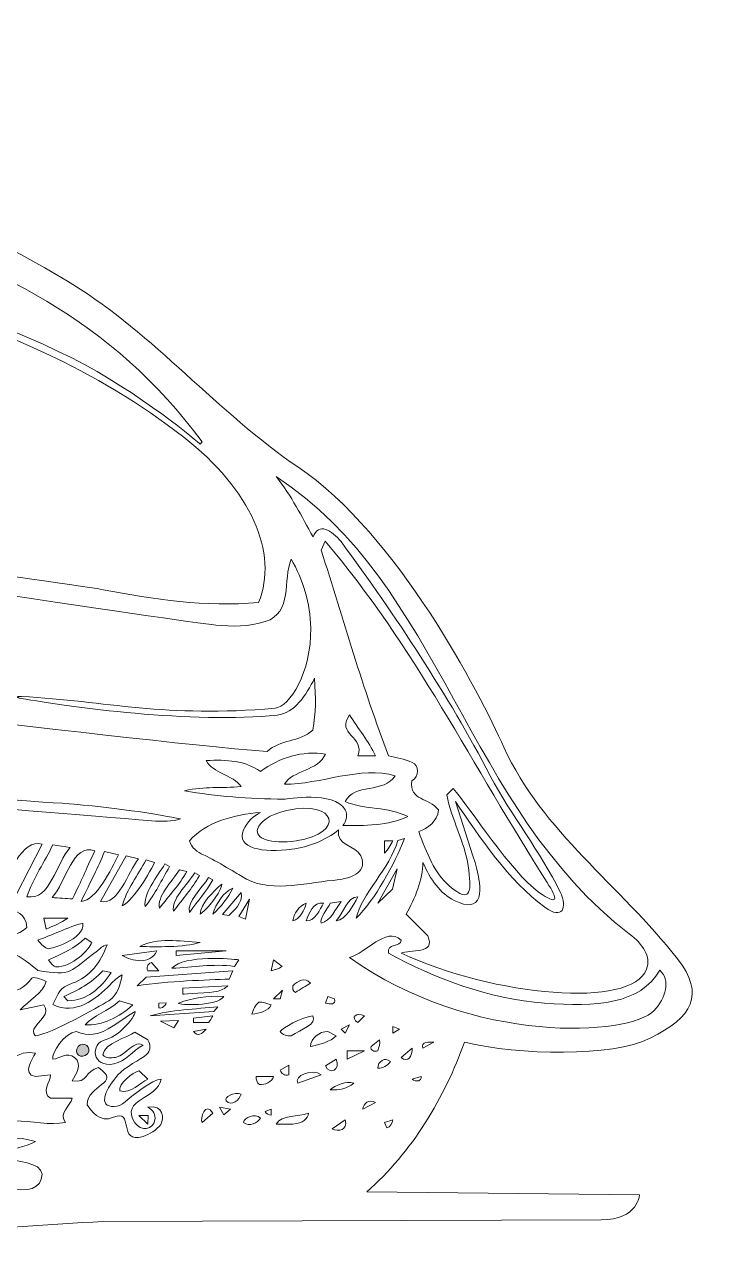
# Model space of a CAD drawing. Header units: inches. Extents: x 25 to 2982, y -1926 to -1076.
# Drawn here: x 2509 to 2982, y -1926 to -1076 of the extents above; entities that cross this region are included whole.
import ezdxf

# ---------------------------------------------------------------- set-up
doc = ezdxf.new("R2010")
doc.units = ezdxf.units.IN
doc.header["$MEASUREMENT"] = 0
doc.layers.add('Layer 1', color=7, linetype='Continuous')

# ---------------------------------------------------------------- blocks, each defined once
blk = doc.blocks.new('block 2')
at = {"layer": 'Layer 1'}
h = blk.add_hatch(color=7, dxfattribs=at)
h.dxf.hatch_style = 2
edge = h.paths.add_edge_path()
edge.add_spline(control_points=[(2546.65, -1786.14), (2542.47, -1791.26), (2549.22, -1795.55), (2552.98, -1791.2), (2556.77, -1786.83), (2550.06, -1781.96), (2546.65, -1786.14)], knot_values=[0, 0, 0, 0, 1, 1, 1, 2, 2, 2, 2], degree=3, periodic=1)
at = {"layer": 'Layer 1', "lineweight": 0}
for points in [[(2768.1, -1662.88), (2765.04, -1676.91), (2754.74, -1686.71), (2768.1, -1662.88)], [(2665.69, -1683.78), (2662.85, -1697.75), (2658.15, -1695.89), (2665.69, -1683.78)], [(2614.7, -1719.7), (2649.38, -1719.7), (2614.7, -1723.06), (2614.7, -1719.7)], [(2688.46, -1746.98), (2687, -1753.15), (2682.4, -1753.15), (2688.46, -1746.98)], [(2613.1, -1773.16), (2603.78, -1768.66), (2616.35, -1768.22), (2613.1, -1773.16)], [(2732.16, -1776.99), (2729.21, -1774.08), (2735.08, -1771.13), (2732.16, -1776.99)], [(2765.19, -1776.99), (2765.19, -1772.4), (2769.78, -1774.08), (2765.19, -1776.99)], [(2745.55, -1789.11), (2733.39, -1794.98), (2733.39, -1789.11), (2745.55, -1789.11)], [(2588.65, -1834.16), (2595.2, -1834.16), (2595.03, -1840.14), (2588.65, -1834.16)], [(2647.86, -1833.67), (2644.79, -1828.42), (2652.32, -1829.65), (2647.86, -1833.67)]]:
    blk.add_lwpolyline(points, dxfattribs=at)
for points, knots in [([(2962.9, -1725.2), (2922.66, -1673.77), (2869.26, -1637.37), (2842.36, -1578.27), (2825.28, -1540.66), (2769.2, -1430.98), (2699.1, -1383.5), (2643.85, -1346.04), (2598.58, -1291.14), (2542.81, -1256.77), (2503.1, -1232.31), (2452.76, -1206.36), (2388.77, -1185.92), (2214.05, -1130.12), (1969.06, -1076.23), (1732.6, -1083.3), (1683.76, -1084.74), (1470.19, -1096.57), (1373.1, -1170.4), (1358.46, -1170.26), (1344.29, -1165.51), (1330.15, -1160.53), (1302.69, -1150.85), (1280.04, -1146.29), (1260.41, -1152.68), (1242.78, -1158.43), (1224.56, -1161.62), (1206.17, -1163.91), (1192.36, -1165.62), (1106.43, -1174.95), (1070.07, -1183.45), (974.21, -1205.8), (884.57, -1307.04), (869.73, -1337.97), (849.05, -1349.59), (614.24, -1443), (609.55, -1444.76), (531.99, -1474.05), (525.95, -1488.91), (528.93, -1560.25), (529.55, -1574.86), (529.81, -1589.07), (519.85, -1600.97), (491.58, -1548.92), (437.05, -1539.05), (389.92, -1593.74), (380.6, -1604.55), (372.33, -1615.71), (361.85, -1617.72), (287.92, -1576.31), (248.13, -1560), (170.53, -1585.77), (84.53, -1614.29), (31.8, -1682.36), (26.69, -1738.16), (24.54, -1761.78), (38.41, -1763.04), (56.13, -1745.77), (66.92, -1735.27), (75.14, -1719.68), (81.92, -1707.35), (83.22, -1704.88), (85.2, -1705.76), (83.77, -1709.2), (75.15, -1736.64), (77.59, -1783.13), (86.33, -1821.35), (97.92, -1871.92), (139.74, -1896.87), (193.36, -1889.86), (193.36, -1889.86), (200.89, -1885.26), (200.89, -1885.26), (183.76, -1882.81), (162.35, -1885.1), (148.98, -1874.24), (155.68, -1870.88), (158.07, -1868.47), (162.1, -1864.17), (204.44, -1882.29), (259.64, -1850.12), (281.7, -1794.23), (282.39, -1792.5), (283.25, -1792.77), (283, -1794.61), (281.63, -1804.83), (279.14, -1815.77), (272.8, -1826.74), (264.85, -1842.23), (245, -1856.33), (241.45, -1866.04), (275.73, -1853.5), (293.7, -1814.2), (302.88, -1781.61), (302.88, -1781.61), (306.24, -1784.53), (306.24, -1784.53), (297.05, -1828), (280.47, -1855.72), (253.84, -1873.74), (232.73, -1887.98), (230.4, -1896.7), (262.34, -1897.42), (262.34, -1897.42), (458, -1892.8), (458, -1892.8), (492.48, -1901.71), (521.96, -1907.98), (555.65, -1909.24), (686.07, -1914.28), (1499.33, -1901.99), (1499.33, -1901.99), (1505.28, -1905.75), (1511.32, -1910.2), (1516.7, -1913.57), (1531.12, -1922.58), (1539.99, -1911.56), (1528.47, -1902.21), (1483.47, -1865.63), (1452.91, -1814.22), (1431.62, -1763.62), (1444.69, -1751.96), (1457.28, -1741.57), (1468.44, -1730.3), (1469.84, -1728.88), (1467.91, -1729.57), (1467.91, -1729.57), (1467.91, -1729.57), (1431.62, -1757.35), (1431.62, -1757.35), (1431.62, -1757.35), (1424.72, -1749.95), (1430.43, -1744.95), (1444.65, -1733.67), (1461.43, -1723.28), (1475.51, -1715.54), (1491.17, -1769.42), (1525.5, -1831.14), (1571.32, -1863.73), (1612.72, -1893.21), (1665.33, -1901.57), (1714.95, -1886.83), (1735.41, -1879.24), (1718.19, -1861.09), (1702.4, -1867.05), (1663.58, -1881.81), (1618, -1868.98), (1586.73, -1846.4), (1507.29, -1785.37), (1481.38, -1688.8), (1484.3, -1595.14), (1484.3, -1595.14), (1496.41, -1588.87), (1496.41, -1588.87), (1493.95, -1622.76), (1503.06, -1717.94), (1525.25, -1738.12), (1503.11, -1670.8), (1497.26, -1592.23), (1506.86, -1522.84), (1506.86, -1522.84), (1496.41, -1540.8), (1496.41, -1540.8), (1494.45, -1540.09), (1492.23, -1539.15), (1490.57, -1537.86), (1497.81, -1493.22), (1517.57, -1448.73), (1549.05, -1414.49), (1577.76, -1383.36), (1641.84, -1347.94), (1697.07, -1349.83), (1698.72, -1348.59), (1700.31, -1346.04), (1701.58, -1344.77), (1697.4, -1341.42), (1688.71, -1337.65), (1689.12, -1330.11), (1694.98, -1322.98), (1705.02, -1320.49), (1713.38, -1324.25), (1711.7, -1325.93), (1709.2, -1327.6), (1710.05, -1330.11), (1718.79, -1331.78), (1733.87, -1326.34), (1741.81, -1334.73), (1741.81, -1334.73), (1737.33, -1340.73), (1728.04, -1342.44), (1720.11, -1343.89), (1711.42, -1343.67), (1708.4, -1350.57), (1810.7, -1357.85), (1829.24, -1419.38), (1847.91, -1480.72), (1868.36, -1547.81), (1861.12, -1625.07), (1841.7, -1693.02), (1827.38, -1743.22), (1791.15, -1829.21), (1731.34, -1846.4), (1729.83, -1844.26), (1728.31, -1841.98), (1726.78, -1838.87), (1761.48, -1819.67), (1803.78, -1772.01), (1811.78, -1741.38), (1814.92, -1729.38), (1810.26, -1728.25), (1804.68, -1734.92), (1769.51, -1776.86), (1723.2, -1798.91), (1693.77, -1804.93), (1693.77, -1804.93), (1698.33, -1811.69), (1698.33, -1811.69), (1682.44, -1816.7), (1660.71, -1817.14), (1643.99, -1814.61), (1640.41, -1814.09), (1637.53, -1813.09), (1634.81, -1812.27), (1623.75, -1808.68), (1620.61, -1821.18), (1630.98, -1826.96), (1640.5, -1832.24), (1655.76, -1831.88), (1660.71, -1837.19), (1651.94, -1846.4), (1640.79, -1843.76), (1631.78, -1841.23), (1623.86, -1838.98), (1621.03, -1846.85), (1630.19, -1850.43), (1652.68, -1859.25), (1678.89, -1858.5), (1702.51, -1852.27), (1707.52, -1850.18), (1715.88, -1845.96), (1714.64, -1838.87), (1711.7, -1837.41), (1707.96, -1838.76), (1704.16, -1839.58), (1693.66, -1841.92), (1691.97, -1833.87), (1703.61, -1829.38), (1709.61, -1827.07), (1733.34, -1816.54), (1748.46, -1807.43), (1744.7, -1823.33), (1725.78, -1829.65), (1722.16, -1835.96), (1719.23, -1841.78), (1720.91, -1849.74), (1726.78, -1853.92), (1735.73, -1851), (1738.57, -1856.14), (1741.52, -1861.09), (1747.29, -1870.88), (1760.76, -1865.33), (1767.97, -1860.15), (1789.75, -1844.45), (1809.88, -1820.55), (1822.03, -1803.18), (1822.03, -1803.18), (1847.14, -1831.34), (1847.14, -1831.34), (1849.02, -1826.88), (1834.91, -1810.73), (1824.31, -1799.9), (1824.31, -1799.9), (1830.45, -1792.04), (1830.45, -1792.04), (1839.2, -1802.51), (1850.09, -1815.05), (1860.54, -1822.14), (1850.09, -1810.02), (1842.56, -1801.24), (1832.11, -1789.11), (1833.92, -1786.29), (1836.89, -1782.05), (1837.94, -1779.22), (1849.23, -1790.88), (1860.1, -1804.66), (1869.72, -1808.78), (1869.72, -1808.78), (1840.95, -1774.18), (1840.95, -1774.18), (1840.95, -1774.18), (1845.25, -1766.62), (1845.25, -1766.62), (1856.09, -1778.74), (1867.23, -1792.89), (1881.85, -1799.57), (1877.26, -1794.57), (1852.95, -1768.41), (1847.5, -1761.83), (1848.52, -1759.59), (1850.28, -1757.08), (1851.03, -1754.8), (1866.48, -1768.16), (1880.01, -1781.52), (1896.9, -1793.73), (1877.75, -1832.74), (1849.32, -1869.98), (1812.83, -1896.55), (1795.42, -1909.24), (1794.75, -1913.63), (1819.02, -1911.17), (1835.89, -1909.49), (1852.95, -1907.9), (1862.19, -1907.84), (2035.28, -1902.42), (2168.23, -1925.84), (2339.18, -1911.17), (2414.87, -1921.21), (2489.68, -1911.17), (2563.69, -1907.84), (2563.69, -1907.84), (2909.82, -1906.61), (2909.82, -1906.61), (2935.91, -1906.58), (2936.58, -1889.11), (2936.58, -1889.11), (2936.58, -1889.11), (2747.09, -1887.08), (2747.09, -1887.08), (2778.44, -1859.9), (2801.48, -1821.24), (2814.91, -1783.28), (2853.2, -1792.2), (2917.39, -1793.63), (2944.06, -1780.43), (2973.21, -1765.93), (2982.45, -1750.23), (2962.9, -1725.2)], [0, 0, 0, 0, 1, 1, 1, 2, 2, 2, 3, 3, 3, 4, 4, 4, 5, 5, 5, 6, 6, 6, 7, 7, 7, 8, 8, 8, 9, 9, 9, 10, 10, 10, 11, 11, 11, 12, 12, 12, 13, 13, 13, 14, 14, 14, 15, 15, 15, 16, 16, 16, 17, 17, 17, 18, 18, 18, 19, 19, 19, 20, 20, 20, 21, 21, 21, 22, 22, 22, 23, 23, 23, 24, 24, 24, 25, 25, 25, 26, 26, 26, 27, 27, 27, 28, 28, 28, 29, 29, 29, 30, 30, 30, 31, 31, 31, 32, 32, 32, 33, 33, 33, 34, 34, 34, 35, 35, 35, 36, 36, 36, 37, 37, 37, 38, 38, 38, 39, 39, 39, 40, 40, 40, 41, 41, 41, 42, 42, 42, 43, 43, 43, 44, 44, 44, 45, 45, 45, 46, 46, 46, 47, 47, 47, 48, 48, 48, 49, 49, 49, 50, 50, 50, 51, 51, 51, 52, 52, 52, 53, 53, 53, 54, 54, 54, 55, 55, 55, 56, 56, 56, 57, 57, 57, 58, 58, 58, 59, 59, 59, 60, 60, 60, 61, 61, 61, 62, 62, 62, 63, 63, 63, 64, 64, 64, 65, 65, 65, 66, 66, 66, 67, 67, 67, 68, 68, 68, 69, 69, 69, 70, 70, 70, 71, 71, 71, 72, 72, 72, 73, 73, 73, 74, 74, 74, 75, 75, 75, 76, 76, 76, 77, 77, 77, 78, 78, 78, 79, 79, 79, 80, 80, 80, 81, 81, 81, 82, 82, 82, 83, 83, 83, 84, 84, 84, 85, 85, 85, 86, 86, 86, 87, 87, 87, 88, 88, 88, 89, 89, 89, 90, 90, 90, 91, 91, 91, 92, 92, 92, 93, 93, 93, 94, 94, 94, 95, 95, 95, 96, 96, 96, 97, 97, 97, 98, 98, 98, 99, 99, 99, 100, 100, 100, 101, 101, 101, 102, 102, 102, 103, 103, 103, 104, 104, 104, 105, 105, 105, 106, 106, 106, 107, 107, 107, 108, 108, 108, 109, 109, 109, 110, 110, 110, 111, 111, 111, 112, 112, 112, 112]), ([(2366.9, -1194.48), (2369.28, -1195.5), (2369.16, -1196.37), (2366.66, -1195.77), (2287.2, -1176.34), (2127.31, -1151.53), (2124.23, -1151.4), (2117.25, -1151.13), (2109.68, -1152.08), (2104.81, -1155.53), (2104.81, -1155.53), (2114.39, -1157.54), (2114.39, -1157.54), (2297.49, -1201.82), (2508.48, -1197.58), (2632.66, -1366.06), (2632.66, -1366.06), (2631.42, -1367.74), (2631.42, -1367.74), (2631.42, -1367.74), (2589.95, -1331.9), (2542.09, -1307.89), (2437.25, -1255.39), (2308.71, -1234.04), (2181.16, -1220.16), (2192.16, -1230.14), (2209.24, -1234.82), (2219.77, -1246.25), (2230.82, -1258.25), (2212.4, -1258.52), (2197.05, -1254.24), (2119.03, -1232.59), (2030.97, -1188.32), (1957.1, -1140.31), (2003.94, -1140.31), (2051.62, -1148.22), (2098.37, -1154.11), (2098.37, -1154.11), (2098.37, -1151.19), (2098.37, -1151.19), (2044.89, -1131.13), (1980.94, -1127.35), (1924.07, -1125.26), (1924.07, -1125.26), (1924.07, -1129.87), (1924.07, -1129.87), (1952.23, -1140.49), (1995.77, -1168.37), (2009.57, -1181.7), (2054.59, -1225.24), (2087.19, -1276.73), (2118.4, -1328.13), (2143.09, -1365.34), (2168.81, -1417.1), (2218.78, -1426.28), (2338.8, -1450.07), (2621.16, -1491.25), (2642.15, -1493.45), (2653.63, -1494.68), (2665.13, -1494.49), (2676.58, -1491.05), (2695.78, -1484.78), (2688.67, -1462.2), (2694.5, -1447.6), (2702.84, -1461.65), (2707.88, -1478.54), (2708.15, -1495.48), (2708.7, -1526.53), (2693.46, -1550.23), (2683.4, -1551.17), (2607.16, -1557.97), (2566.41, -1546.33), (2507.28, -1542.98), (2503.94, -1542.75), (2502.71, -1543.61), (2507.05, -1544.4), (2539.4, -1550.19), (2626.64, -1562.23), (2684.91, -1555.96), (2696.71, -1554.44), (2705.06, -1542.35), (2710.85, -1530.35), (2711.61, -1544.6), (2711.89, -1553.7), (2709.58, -1566.33), (2700.4, -1575.07), (2687, -1572.56), (2677.82, -1581.36), (2569.98, -1572.56), (2250.57, -1531.59), (2250.57, -1531.59), (2250.57, -1531.59), (2230.94, -1536.21), (2230.94, -1536.21), (2215.03, -1527.03), (2199.04, -1514.9), (2187.43, -1498.59), (2187.43, -1498.59), (2184.09, -1506.1), (2184.09, -1506.1), (2184.09, -1506.1), (2175.33, -1497.32), (2175.33, -1497.32), (2175.33, -1497.32), (2181.16, -1491.05), (2181.16, -1491.05), (2181.16, -1491.05), (2163.2, -1467.23), (2163.2, -1467.23), (2168.07, -1464.98), (2175.1, -1472.79), (2179.92, -1470.16), (2070.38, -1349.34), (2025.22, -1171.68), (1862.19, -1107.29), (1862.19, -1107.29), (1862.13, -1103.36), (1862.13, -1103.36), (2002.81, -1109.13), (2301.86, -1166.81), (2366.9, -1194.48)], [0, 0, 0, 0, 1, 1, 1, 2, 2, 2, 3, 3, 3, 4, 4, 4, 5, 5, 5, 6, 6, 6, 7, 7, 7, 8, 8, 8, 9, 9, 9, 10, 10, 10, 11, 11, 11, 12, 12, 12, 13, 13, 13, 14, 14, 14, 15, 15, 15, 16, 16, 16, 17, 17, 17, 18, 18, 18, 19, 19, 19, 20, 20, 20, 21, 21, 21, 22, 22, 22, 23, 23, 23, 24, 24, 24, 25, 25, 25, 26, 26, 26, 27, 27, 27, 28, 28, 28, 29, 29, 29, 30, 30, 30, 31, 31, 31, 32, 32, 32, 33, 33, 33, 34, 34, 34, 35, 35, 35, 36, 36, 36, 37, 37, 37, 38, 38, 38, 39, 39, 39, 40, 40, 40, 40]), ([(2671.96, -1477.69), (2634.56, -1481.12), (2599.24, -1475.66), (2563.98, -1468.89), (2526.36, -1461.68), (2276.37, -1432.69), (2194, -1402.57), (2140.56, -1357.56), (2111.5, -1296.89), (2069.69, -1242.95), (2055.06, -1222.88), (2036.11, -1200.93), (2017.3, -1185.47), (2069.42, -1209.02), (2144.97, -1249.14), (2191.36, -1260.32), (2221.8, -1267.6), (2241.08, -1261.74), (2223.56, -1243.68), (2216.25, -1236.17), (2205.19, -1232.04), (2196.23, -1226.43), (2344.36, -1243.76), (2498.42, -1268.54), (2619.93, -1362.97), (2666.53, -1399.2), (2685.98, -1443.48), (2671.96, -1477.69)], [0, 0, 0, 0, 1, 1, 1, 2, 2, 2, 3, 3, 3, 4, 4, 4, 5, 5, 5, 6, 6, 6, 7, 7, 7, 8, 8, 8, 9, 9, 9, 9]), ([(2929.43, -1707.82), (2939, -1715.14), (2944.72, -1723.78), (2941.43, -1732.52), (2931.02, -1760.26), (2835.6, -1751.25), (2771.02, -1721.41), (2776.46, -1718.47), (2795.69, -1722.65), (2789.42, -1709.29), (2789.42, -1709.29), (2774.37, -1694.24), (2774.37, -1694.24), (2780.64, -1683.34), (2786.09, -1670.39), (2786.09, -1658.26), (2791.26, -1670.36), (2798.14, -1679.83), (2807.87, -1684.75), (2826.9, -1694.32), (2829.81, -1680.13), (2820.8, -1653.67), (2820.8, -1653.67), (2808.63, -1616.05), (2808.63, -1616.05), (2825.63, -1640.69), (2845.32, -1670.97), (2870.74, -1689.39), (2883.5, -1698.63), (2886.5, -1689.62), (2881.44, -1678.95), (2867.99, -1650.75), (2847.22, -1625.95), (2832.9, -1598.09), (2803.22, -1541.62), (2767.69, -1487.72), (2729.21, -1435.47), (2722.73, -1427.68), (2713.63, -1421.74), (2709.85, -1432.23), (2701.49, -1417.56), (2695.25, -1404.26), (2684.09, -1390.32), (2799.56, -1465.48), (2815.65, -1620.92), (2929.43, -1707.82)], [0, 0, 0, 0, 1, 1, 1, 2, 2, 2, 3, 3, 3, 4, 4, 4, 5, 5, 5, 6, 6, 6, 7, 7, 7, 8, 8, 8, 9, 9, 9, 10, 10, 10, 11, 11, 11, 12, 12, 12, 13, 13, 13, 14, 14, 14, 15, 15, 15, 15]), ([(2817.5, -1660.74), (2819.75, -1677.35), (2820.47, -1688.4), (2804.3, -1674.48), (2793.95, -1665.58), (2788.9, -1652.02), (2783.15, -1636.95), (2789.83, -1634.45), (2796.1, -1629.85), (2796.95, -1621.9), (2790.27, -1612.72), (2776.74, -1616.19), (2778.38, -1601.58), (2783.83, -1598.63), (2783.69, -1590.72), (2778.55, -1588.87), (2773.11, -1586.42), (2767.57, -1585.44), (2762.28, -1584.29), (2744.28, -1537.86), (2730.92, -1489.4), (2715.41, -1441.33), (2715.41, -1441.33), (2718.16, -1435.25), (2718.16, -1435.25), (2779.55, -1506.92), (2821.21, -1592.29), (2872.33, -1672.18), (2880.01, -1684.14), (2880.42, -1688.82), (2866.4, -1678.89), (2848.02, -1665.85), (2818.65, -1620.25), (2807.15, -1606.87), (2807.15, -1606.87), (2802.82, -1611.45), (2802.82, -1611.45), (2805.78, -1628.34), (2815.19, -1644.18), (2817.5, -1660.74)], [0, 0, 0, 0, 1, 1, 1, 2, 2, 2, 3, 3, 3, 4, 4, 4, 5, 5, 5, 6, 6, 6, 7, 7, 7, 8, 8, 8, 9, 9, 9, 10, 10, 10, 11, 11, 11, 12, 12, 12, 13, 13, 13, 13]), ([(2234.85, -1568.8), (2206.57, -1552.76), (2181.77, -1525.35), (2163.23, -1500.68), (2155.45, -1490.4), (2156.89, -1489.98), (2165.04, -1499.74), (2244.28, -1605.74), (2513.43, -1615.08), (2543.74, -1617.89), (2578.45, -1621.08), (2603.31, -1625.04), (2617.61, -1628.15), (2612.13, -1629.99), (2605.02, -1629.99), (2597.51, -1629.36), (2505.9, -1621.77), (2306.9, -1609.53), (2234.85, -1568.8)], [0, 0, 0, 0, 1, 1, 1, 2, 2, 2, 3, 3, 3, 4, 4, 4, 5, 5, 5, 6, 6, 6, 6]), ([(2735.08, -1555.85), (2740.93, -1565.03), (2748.46, -1574.25), (2753.06, -1584.29), (2753.06, -1584.29), (2740.93, -1584.29), (2740.93, -1584.29), (2745.93, -1570.89), (2725.47, -1569.24), (2735.08, -1555.85)], [0, 0, 0, 0, 1, 1, 1, 2, 2, 2, 3, 3, 3, 3]), ([(2635.6, -1587.61), (2649.79, -1586.78), (2662.77, -1587.61), (2673.22, -1595.14), (2686.18, -1585.55), (2702.87, -1580.52), (2718.38, -1583.02), (2713.76, -1594.74), (2695.36, -1594.3), (2689.94, -1603.92), (2714.59, -1604.34), (2743.02, -1590.96), (2766.84, -1598.09), (2759.33, -1610.63), (2738.01, -1603.06), (2732.16, -1616.05), (2745.55, -1621.9), (2761.84, -1619.41), (2775.64, -1626.5), (2762.28, -1632.77), (2745.11, -1632.77), (2730.48, -1632.77), (2733.07, -1629.55), (2733.81, -1625.01), (2732.16, -1621.9), (2724.21, -1608.1), (2691.29, -1614.4), (2689.72, -1614.4), (2664.69, -1614.04), (2642.59, -1612.41), (2620.53, -1608.54), (2634.75, -1605.19), (2645.6, -1607.11), (2659.86, -1605.6), (2653.97, -1597.23), (2639.75, -1596.41), (2635.6, -1587.61)], [0, 0, 0, 0, 1, 1, 1, 2, 2, 2, 3, 3, 3, 4, 4, 4, 5, 5, 5, 6, 6, 6, 7, 7, 7, 8, 8, 8, 9, 9, 9, 10, 10, 10, 11, 11, 11, 12, 12, 12, 12]), ([(2698.03, -1643.27), (2680.29, -1646), (2668.99, -1641.57), (2671.3, -1634.84), (2672.7, -1630.79), (2679.11, -1624.87), (2691.64, -1622.15), (2725.94, -1614.59), (2732.68, -1637.94), (2698.03, -1643.27)], [0, 0, 0, 0, 1, 1, 1, 2, 2, 2, 3, 3, 3, 3]), ([(2660.07, -1667.94), (2656.72, -1665.83), (2639.23, -1655.43), (2633.73, -1653.03), (2629.3, -1651.17), (2625.53, -1648.41), (2623.88, -1643.22), (2636.01, -1629.85), (2654.82, -1625.26), (2673.22, -1623.59), (2668.79, -1626.04), (2664, -1629.85), (2661.51, -1635.72), (2655.84, -1648.89), (2675.42, -1651.61), (2694.94, -1649.19), (2707.07, -1647.65), (2717.94, -1643.12), (2727.56, -1635.72), (2725.75, -1646.9), (2739.47, -1646.3), (2742.92, -1653.72), (2747.54, -1663.76), (2739.09, -1669.42), (2723.69, -1670.8), (2702.49, -1672.73), (2678.7, -1680), (2660.07, -1667.94)], [0, 0, 0, 0, 1, 1, 1, 2, 2, 2, 3, 3, 3, 4, 4, 4, 5, 5, 5, 6, 6, 6, 7, 7, 7, 8, 8, 8, 9, 9, 9, 9]), ([(2521.63, -1645.67), (2521.63, -1645.67), (2503.48, -1680.84), (2503.48, -1680.84), (2499.46, -1680.46), (2494.16, -1679.16), (2489.68, -1679.16), (2498.94, -1667.62), (2507.28, -1641.38), (2521.63, -1645.67)], [0, 0, 0, 0, 1, 1, 1, 2, 2, 2, 3, 3, 3, 3]), ([(2528.97, -1646.13), (2528.97, -1646.13), (2541.11, -1647.84), (2541.11, -1647.84), (2531.09, -1659.11), (2527.16, -1685), (2511.01, -1682.11), (2515.31, -1669.35), (2523.55, -1657.42), (2528.97, -1646.13)], [0, 0, 0, 0, 1, 1, 1, 2, 2, 2, 3, 3, 3, 3]), ([(2528.42, -1682.72), (2538.46, -1671.85), (2542.53, -1644.65), (2558.15, -1650.21), (2551.36, -1664.8), (2549.54, -1669.71), (2542.53, -1683.72), (2538.35, -1683.29), (2533.15, -1683.07), (2528.42, -1682.72)], [0, 0, 0, 0, 1, 1, 1, 2, 2, 2, 3, 3, 3, 3]), ([(2739.66, -1697.15), (2743.46, -1680.43), (2763.16, -1662.39), (2768.6, -1643.16), (2768.6, -1643.16), (2773.38, -1641.63), (2773.38, -1641.63), (2765.85, -1660.47), (2753.06, -1683.78), (2739.66, -1697.15)], [0, 0, 0, 0, 1, 1, 1, 2, 2, 2, 3, 3, 3, 3]), ([(2765.19, -1643.22), (2763.79, -1645.92), (2761.78, -1649.71), (2759.33, -1651.99), (2759.33, -1651.99), (2759.33, -1643.22), (2759.33, -1643.22), (2759.33, -1643.22), (2765.19, -1643.22), (2765.19, -1643.22)], [0, 0, 0, 0, 1, 1, 1, 2, 2, 2, 3, 3, 3, 3]), ([(2548.64, -1685.44), (2555.62, -1670.89), (2560.19, -1662.27), (2564.95, -1650.75), (2564.95, -1650.75), (2574.54, -1652.99), (2574.54, -1652.99), (2569.98, -1662.8), (2558.92, -1685), (2548.64, -1685.44)], [0, 0, 0, 0, 1, 1, 1, 2, 2, 2, 3, 3, 3, 3]), ([(2579.99, -1653.67), (2579.99, -1653.67), (2588.4, -1655.77), (2588.4, -1655.77), (2581.09, -1665.33), (2574.54, -1688.27), (2562, -1685.44), (2562, -1685.44), (2579.99, -1653.67), (2579.99, -1653.67)], [0, 0, 0, 0, 1, 1, 1, 2, 2, 2, 3, 3, 3, 3]), ([(2593.8, -1656.61), (2593.8, -1656.61), (2599.63, -1658.26), (2599.63, -1658.26), (2594.62, -1669.15), (2583.09, -1686.48), (2577.07, -1688.38), (2580.4, -1677.1), (2587.94, -1667.06), (2593.8, -1656.61)], [0, 0, 0, 0, 1, 1, 1, 2, 2, 2, 3, 3, 3, 3]), ([(2606.86, -1659.36), (2606.86, -1659.36), (2610.08, -1661.21), (2610.08, -1661.21), (2604.54, -1670.89), (2600.09, -1679.83), (2593.19, -1689.03), (2591.35, -1680.73), (2601.33, -1668.11), (2606.86, -1659.36)], [0, 0, 0, 0, 1, 1, 1, 2, 2, 2, 3, 3, 3, 3]), ([(2622.18, -1664.57), (2616.62, -1674.27), (2609.97, -1680.98), (2603.06, -1690.2), (2601.22, -1681.88), (2611.37, -1672.12), (2616.9, -1663.38), (2616.9, -1663.38), (2622.18, -1664.57), (2622.18, -1664.57)], [0, 0, 0, 0, 1, 1, 1, 2, 2, 2, 3, 3, 3, 3]), ([(2612.82, -1692.29), (2611.02, -1684.01), (2622.06, -1674.33), (2627.56, -1665.58), (2627.56, -1665.58), (2630.82, -1667.39), (2630.82, -1667.39), (2625.28, -1677.1), (2619.76, -1683.05), (2612.82, -1692.29)], [0, 0, 0, 0, 1, 1, 1, 2, 2, 2, 3, 3, 3, 3]), ([(2623.88, -1693), (2622.21, -1685.44), (2632.24, -1676.66), (2637.24, -1668.71), (2637.24, -1668.71), (2640.17, -1670.39), (2640.17, -1670.39), (2635.15, -1679.16), (2630.15, -1684.58), (2623.88, -1693)], [0, 0, 0, 0, 1, 1, 1, 2, 2, 2, 3, 3, 3, 3]), ([(2631.42, -1694.24), (2631.42, -1687.15), (2640.6, -1678.34), (2646.44, -1673.31), (2646.88, -1676.14), (2638.51, -1689.2), (2631.42, -1694.24)], [0, 0, 0, 0, 1, 1, 1, 2, 2, 2, 2]), ([(2640.17, -1694.24), (2642.26, -1687.15), (2647.7, -1678.75), (2653.97, -1676.25), (2650.64, -1682.93), (2645.6, -1689.62), (2640.17, -1694.24)], [0, 0, 0, 0, 1, 1, 1, 2, 2, 2, 2]), ([(2651.16, -1695.09), (2651.16, -1695.09), (2646.88, -1694.57), (2646.88, -1694.57), (2646.88, -1694.57), (2659.86, -1679.16), (2659.86, -1679.16), (2661.07, -1686.71), (2654.49, -1692.15), (2651.16, -1695.09)], [0, 0, 0, 0, 1, 1, 1, 2, 2, 2, 3, 3, 3, 3]), ([(2725.88, -1698.83), (2731.3, -1693.38), (2732.99, -1682.53), (2740.93, -1682.11), (2737.57, -1688.38), (2732.99, -1697.98), (2725.88, -1698.83)], [0, 0, 0, 0, 1, 1, 1, 2, 2, 2, 2]), ([(2522.73, -1757.35), (2522.73, -1757.35), (2506.39, -1760.7), (2506.39, -1760.7), (2512.28, -1754), (2521.88, -1749.43), (2524.38, -1741.05), (2520.62, -1739.17), (2515.25, -1737.55), (2514.43, -1738.73), (2504.52, -1752.59), (2490.37, -1747.97), (2474.65, -1748.58), (2474.74, -1735.63), (2480.54, -1716.73), (2470.03, -1712.22), (2477.03, -1704.14), (2479.23, -1700.09), (2474.65, -1693), (2485.08, -1693.3), (2509.33, -1684.2), (2511.01, -1703.42), (2505.57, -1709.69), (2493.86, -1708.01), (2492.61, -1718.47), (2503.48, -1719.7), (2518.61, -1733.37), (2518.61, -1733.37), (2542.7, -1737.49), (2540.3, -1734.31), (2559.91, -1719.76), (2562.17, -1718.11), (2563.38, -1716.07), (2566.62, -1715.54), (2562.44, -1727.27), (2554.91, -1738.12), (2542.37, -1742.28), (2533.21, -1745.44), (2533.07, -1749.02), (2528.94, -1757.08), (2544.92, -1764.67), (2558.86, -1753.34), (2568.79, -1743.24), (2571.36, -1740.63), (2573.97, -1738.21), (2577.07, -1736.45), (2576.22, -1743.14), (2573.77, -1750.5), (2567.87, -1754.44), (2559.91, -1759), (2528.15, -1777.4), (2516.84, -1778.7), (2516.84, -1778.7), (2514.67, -1776), (2515.71, -1774.1), (2518.88, -1768.41), (2527.73, -1763), (2522.73, -1757.35)], [0, 0, 0, 0, 1, 1, 1, 2, 2, 2, 3, 3, 3, 4, 4, 4, 5, 5, 5, 6, 6, 6, 7, 7, 7, 8, 8, 8, 9, 9, 9, 10, 10, 10, 11, 11, 11, 12, 12, 12, 13, 13, 13, 14, 14, 14, 15, 15, 15, 16, 16, 16, 17, 17, 17, 18, 18, 18, 19, 19, 19, 19]), ([(2695.78, -1698.83), (2696.22, -1693.8), (2699.96, -1688.8), (2704.98, -1686.71), (2704.08, -1691.02), (2700.4, -1697.98), (2695.78, -1698.83)], [0, 0, 0, 0, 1, 1, 1, 2, 2, 2, 2]), ([(2717.12, -1686.71), (2714.64, -1690.77), (2710.85, -1699.65), (2704.98, -1698.83), (2707.07, -1694.24), (2709.58, -1685.44), (2717.12, -1686.71)], [0, 0, 0, 0, 1, 1, 1, 2, 2, 2, 2]), ([(2715.41, -1700.48), (2714.17, -1697.15), (2720.03, -1690.11), (2721.7, -1686.73), (2721.7, -1686.73), (2729.21, -1685.44), (2729.21, -1685.44), (2725.47, -1690.52), (2722.23, -1698.86), (2715.41, -1700.48)], [0, 0, 0, 0, 1, 1, 1, 2, 2, 2, 3, 3, 3, 3]), ([(2539.46, -1697.15), (2534.42, -1700.09), (2529.94, -1702.37), (2524.38, -1704.66), (2524.38, -1704.66), (2522.73, -1697.15), (2522.73, -1697.15), (2522.73, -1697.15), (2539.46, -1697.15), (2539.46, -1697.15)], [0, 0, 0, 0, 1, 1, 1, 2, 2, 2, 3, 3, 3, 3]), ([(2549.87, -1700.48), (2551.14, -1712.22), (2527.19, -1718.36), (2526.14, -1718.24), (2523.11, -1717.92), (2521.35, -1715.5), (2518.55, -1712.22), (2526.64, -1709.69), (2540.77, -1702.62), (2549.87, -1700.48)], [0, 0, 0, 0, 1, 1, 1, 2, 2, 2, 3, 3, 3, 3]), ([(2946.65, -1761.26), (2930.01, -1778.95), (2820.8, -1785.54), (2735.08, -1724.32), (2746.37, -1721.41), (2760.51, -1702.62), (2771.02, -1712.22), (2770.63, -1717.64), (2760.57, -1713.85), (2762.28, -1721.41), (2793.68, -1738.68), (2832.13, -1753.34), (2870.66, -1756.08), (2905.95, -1758.62), (2937.29, -1756.97), (2950.61, -1733.23), (2958.42, -1740), (2954.64, -1752.79), (2946.65, -1761.26)], [0, 0, 0, 0, 1, 1, 1, 2, 2, 2, 3, 3, 3, 4, 4, 4, 5, 5, 5, 6, 6, 6, 6]), ([(2551.55, -1710.96), (2551.55, -1710.96), (2556.14, -1713.85), (2556.14, -1713.85), (2554.36, -1718.74), (2542.59, -1731.03), (2530.93, -1730.95), (2529.8, -1730.95), (2527.16, -1728.06), (2526.06, -1726), (2535.99, -1721.5), (2544.02, -1718.05), (2551.55, -1710.96)], [0, 0, 0, 0, 1, 1, 1, 2, 2, 2, 3, 3, 3, 4, 4, 4, 4]), ([(2631.42, -1713.85), (2619.89, -1717.48), (2600.23, -1716.98), (2589.4, -1716.73), (2601.99, -1710.19), (2616.35, -1713.05), (2631.42, -1713.85)], [0, 0, 0, 0, 1, 1, 1, 2, 2, 2, 2]), ([(2577.07, -1723.06), (2577.07, -1723.06), (2601.3, -1719.7), (2601.3, -1719.7), (2596.27, -1730.18), (2584.12, -1726.58), (2577.07, -1723.06)], [0, 0, 0, 0, 1, 1, 1, 2, 2, 2, 2]), ([(2611.75, -1731.83), (2620.53, -1722.26), (2653.92, -1725.31), (2658.15, -1726), (2658.15, -1726), (2655.24, -1730.59), (2655.24, -1730.59), (2639.75, -1728.5), (2626.68, -1731.09), (2611.75, -1731.83)], [0, 0, 0, 0, 1, 1, 1, 2, 2, 2, 3, 3, 3, 3]), ([(2602.54, -1733.54), (2602.54, -1733.54), (2595.03, -1733.54), (2595.03, -1733.54), (2593.69, -1731.58), (2594.54, -1729.09), (2597.48, -1727.81), (2597.48, -1727.81), (2602.54, -1733.54), (2602.54, -1733.54)], [0, 0, 0, 0, 1, 1, 1, 2, 2, 2, 3, 3, 3, 3]), ([(2688.23, -1730.59), (2686.18, -1732.27), (2683.15, -1732.85), (2680.76, -1733.54), (2680.76, -1733.54), (2682.4, -1726), (2682.4, -1726), (2682.4, -1726), (2688.23, -1730.59), (2688.23, -1730.59)], [0, 0, 0, 0, 1, 1, 1, 2, 2, 2, 3, 3, 3, 3]), ([(2569.54, -1734.77), (2562.44, -1745.64), (2552.38, -1754.44), (2539.46, -1754.44), (2539.46, -1754.44), (2536.51, -1751.5), (2536.51, -1751.5), (2546.05, -1747.23), (2555.73, -1742.28), (2563.69, -1733.54), (2563.69, -1733.54), (2569.54, -1734.77), (2569.54, -1734.77)], [0, 0, 0, 0, 1, 1, 1, 2, 2, 2, 3, 3, 3, 4, 4, 4, 4]), ([(2587.52, -1743.96), (2587.52, -1743.96), (2593.8, -1738.12), (2593.8, -1738.12), (2593.8, -1738.12), (2653.97, -1733.54), (2653.97, -1733.54), (2653.97, -1733.54), (2651.39, -1739.42), (2651.39, -1739.42), (2636.04, -1739.94), (2609.31, -1740.69), (2587.52, -1743.96)], [0, 0, 0, 0, 1, 1, 1, 2, 2, 2, 3, 3, 3, 4, 4, 4, 4]), ([(2695.78, -1743.96), (2699.12, -1740.63), (2704.14, -1737.68), (2707.9, -1742.28), (2705.35, -1743.96), (2700.78, -1746.49), (2697.47, -1748.58), (2695.36, -1747.73), (2695.78, -1745.64), (2695.78, -1743.96)], [0, 0, 0, 0, 1, 1, 1, 2, 2, 2, 3, 3, 3, 3]), ([(2642.75, -1747.97), (2639.56, -1748.78), (2619.26, -1749.82), (2619.26, -1749.82), (2619.26, -1749.82), (2619.26, -1745.64), (2619.26, -1745.64), (2619.26, -1745.64), (2650.64, -1743.96), (2650.64, -1743.96), (2648.74, -1745.86), (2645.94, -1747.21), (2642.75, -1747.97)], [0, 0, 0, 0, 1, 1, 1, 2, 2, 2, 3, 3, 3, 4, 4, 4, 4]), ([(2575.37, -1754.44), (2575.37, -1754.44), (2584.58, -1757.35), (2584.58, -1757.35), (2574.98, -1765.72), (2563.27, -1771.99), (2551.55, -1771.13), (2556.39, -1764.86), (2567.87, -1761.53), (2575.37, -1754.44)], [0, 0, 0, 0, 1, 1, 1, 2, 2, 2, 3, 3, 3, 3]), ([(2640.82, -1761.83), (2640.82, -1761.83), (2596.71, -1764.86), (2596.71, -1764.86), (2610.9, -1760.7), (2628.53, -1760.24), (2643.57, -1758.56), (2643.57, -1758.56), (2640.82, -1761.83), (2640.82, -1761.83)], [0, 0, 0, 0, 1, 1, 1, 2, 2, 2, 3, 3, 3, 3]), ([(2607.82, -1755.79), (2607.05, -1758.56), (2603.01, -1760.57), (2602.54, -1759), (2602.54, -1759), (2602.54, -1756.08), (2602.54, -1756.08), (2602.54, -1756.08), (2607.82, -1755.79), (2607.82, -1755.79)], [0, 0, 0, 0, 1, 1, 1, 2, 2, 2, 3, 3, 3, 3]), ([(2647.7, -1751.5), (2643.36, -1758.32), (2615.85, -1757.58), (2616.35, -1756.08), (2625.97, -1752.32), (2636.42, -1750.67), (2647.7, -1751.5)], [0, 0, 0, 0, 1, 1, 1, 2, 2, 2, 2]), ([(2680.76, -1757.35), (2678.64, -1761.53), (2672.78, -1763.19), (2667.34, -1763.62), (2668.1, -1760.6), (2669.75, -1756.97), (2672.17, -1755.49), (2673.77, -1754.49), (2680.76, -1757.35), (2680.76, -1757.35)], [0, 0, 0, 0, 1, 1, 1, 2, 2, 2, 3, 3, 3, 3]), ([(2718.38, -1756.08), (2718.38, -1756.08), (2720.03, -1751.5), (2720.03, -1751.5), (2720.03, -1751.5), (2724.65, -1753.15), (2724.65, -1753.15), (2725.75, -1757.33), (2721.68, -1756.91), (2718.38, -1756.08)], [0, 0, 0, 0, 1, 1, 1, 2, 2, 2, 3, 3, 3, 3]), ([(2603.97, -1840.27), (2601.44, -1844.07), (2595.78, -1847.21), (2591.65, -1848.77), (2573.66, -1854.27), (2585.77, -1828.64), (2571.13, -1835.38), (2561.35, -1839.94), (2555.57, -1830.21), (2552.82, -1826.74), (2552.38, -1812.55), (2577.49, -1812.05), (2560.68, -1800.88), (2551.06, -1803.01), (2553.64, -1812.11), (2542.37, -1810.02), (2544.84, -1805.86), (2550.1, -1798.66), (2544.02, -1793.73), (2539.02, -1789.53), (2533.56, -1794.57), (2528.97, -1794.98), (2527.69, -1790.55), (2537.25, -1776.94), (2545.29, -1775.75), (2562.44, -1783.28), (2573.31, -1768.22), (2586.26, -1761.95), (2587.08, -1763.73), (2576.42, -1778.53), (2565.97, -1781.23), (2554.2, -1784.26), (2556.39, -1801.32), (2571.36, -1798.27), (2579.85, -1796.51), (2583.89, -1789.32), (2591.65, -1785.3), (2585.62, -1781.25), (2580.81, -1791.64), (2572.45, -1793.73), (2569.48, -1794.07), (2565.78, -1794.57), (2563.69, -1792.04), (2564.97, -1783.26), (2580.87, -1780.4), (2585.87, -1776.19), (2585.87, -1776.19), (2595.03, -1781.61), (2595.03, -1781.61), (2597.16, -1785.1), (2596.71, -1788.04), (2595.07, -1790.74), (2593.52, -1793.25), (2582.27, -1798.56), (2576.11, -1804), (2571.47, -1808.09), (2561.83, -1821.52), (2565.8, -1826.03), (2567.94, -1828.44), (2574.21, -1829.11), (2579.27, -1824.59), (2582.84, -1821.35), (2598.8, -1808.78), (2604.25, -1808.78), (2602.16, -1823), (2575.42, -1822.04), (2585.87, -1839.22), (2590.33, -1845.16), (2598.64, -1844.39), (2599.84, -1837.19), (2600.42, -1833.75), (2598.96, -1830.51), (2595.03, -1828.42), (2605.88, -1826.22), (2606.53, -1836.56), (2603.97, -1840.27)], [0, 0, 0, 0, 1, 1, 1, 2, 2, 2, 3, 3, 3, 4, 4, 4, 5, 5, 5, 6, 6, 6, 7, 7, 7, 8, 8, 8, 9, 9, 9, 10, 10, 10, 11, 11, 11, 12, 12, 12, 13, 13, 13, 14, 14, 14, 15, 15, 15, 16, 16, 16, 17, 17, 17, 18, 18, 18, 19, 19, 19, 20, 20, 20, 21, 21, 21, 22, 22, 22, 23, 23, 23, 24, 24, 24, 25, 25, 25, 25]), ([(2637.24, -1769.46), (2637.24, -1769.46), (2626.8, -1769.46), (2626.8, -1769.46), (2626.8, -1769.46), (2626.8, -1766.53), (2626.8, -1766.53), (2626.8, -1766.53), (2640.17, -1764.86), (2640.17, -1764.86), (2639.06, -1766.62), (2638.51, -1768.22), (2637.24, -1769.46)], [0, 0, 0, 0, 1, 1, 1, 2, 2, 2, 3, 3, 3, 4, 4, 4, 4]), ([(2687, -1775.75), (2688.46, -1773.53), (2701.27, -1765.77), (2709.58, -1764.86), (2712.88, -1770.42), (2701.55, -1774.43), (2694.5, -1778.7), (2691.59, -1779.08), (2688.67, -1778.26), (2687, -1775.75)], [0, 0, 0, 0, 1, 1, 1, 2, 2, 2, 3, 3, 3, 3]), ([(2745.55, -1764.86), (2745.55, -1764.86), (2740.93, -1769.46), (2740.93, -1769.46), (2735.32, -1766.37), (2739.85, -1762.08), (2745.55, -1764.86)], [0, 0, 0, 0, 1, 1, 1, 2, 2, 2, 2]), ([(2626.8, -1775.75), (2626.8, -1775.75), (2635.6, -1774.08), (2635.6, -1774.08), (2632.49, -1777.46), (2629.74, -1779.49), (2626.8, -1775.75)], [0, 0, 0, 0, 1, 1, 1, 2, 2, 2, 2]), ([(2546.65, -1786.14), (2542.47, -1791.26), (2549.22, -1795.55), (2552.98, -1791.2), (2556.77, -1786.83), (2550.06, -1781.96), (2546.65, -1786.14)], [0, 0, 0, 0, 1, 1, 1, 2, 2, 2, 2]), ([(2720.03, -1775.75), (2720.03, -1775.75), (2725.88, -1778.7), (2725.88, -1778.7), (2721.68, -1782.84), (2714.59, -1784.93), (2707.9, -1786.18), (2708.32, -1780.35), (2714.17, -1775.75), (2720.03, -1775.75)], [0, 0, 0, 0, 1, 1, 1, 2, 2, 2, 3, 3, 3, 3]), ([(2750.11, -1786.18), (2750.11, -1786.18), (2755.97, -1781.61), (2755.97, -1781.61), (2756.49, -1784.28), (2755.45, -1786.54), (2754.74, -1789.11), (2752.21, -1789.97), (2749.43, -1789.07), (2750.11, -1786.18)], [0, 0, 0, 0, 1, 1, 1, 2, 2, 2, 3, 3, 3, 3]), ([(2786.09, -1787.44), (2784.38, -1782.44), (2790.68, -1783.28), (2793.62, -1783.28), (2793.62, -1783.28), (2786.09, -1787.44), (2786.09, -1787.44)], [0, 0, 0, 0, 1, 1, 1, 2, 2, 2, 2]), ([(2537.75, -1838.87), (2516.44, -1843.47), (2486.34, -1826.33), (2473.39, -1853.92), (2477.08, -1856.89), (2481.53, -1855.34), (2486.15, -1853.56), (2495.51, -1850.01), (2503.5, -1848.03), (2516.84, -1852.27), (2509.75, -1856.41), (2499.3, -1856.01), (2494.3, -1862.68), (2503.48, -1866.9), (2520.86, -1866.15), (2521.46, -1874.81), (2521.46, -1895.88), (2478.45, -1883.56), (2472.81, -1864.61), (2471.66, -1860.76), (2470.34, -1856.93), (2467.12, -1853.92), (2462.88, -1858.12), (2473.23, -1867.94), (2467.12, -1873.57), (2418.01, -1909.74), (2322.41, -1882.16), (2309.09, -1859.75), (2309.09, -1859.75), (2313.69, -1855.18), (2313.69, -1855.18), (2330.85, -1880.53), (2381.49, -1882.04), (2381.49, -1882.04), (2381.49, -1882.04), (2372.25, -1873.57), (2372.25, -1873.57), (2374.3, -1871.48), (2375.21, -1869.45), (2376.81, -1867.3), (2378.48, -1865.17), (2383.08, -1866.04), (2386.02, -1866.04), (2384.02, -1868.47), (2383.08, -1870.63), (2381.43, -1873.57), (2381.43, -1873.57), (2385.77, -1875.75), (2385.77, -1875.75), (2385.77, -1875.75), (2403.98, -1853.92), (2403.98, -1853.92), (2403.98, -1853.92), (2408.6, -1853.92), (2408.6, -1853.92), (2403.15, -1863.95), (2396.36, -1873.03), (2391.33, -1883.06), (2419.46, -1887.46), (2475.59, -1875.14), (2460.64, -1857.1), (2458.13, -1854.11), (2454.85, -1848.19), (2453.72, -1844.7), (2459.59, -1843.47), (2459.72, -1848.88), (2463.93, -1850.56), (2465.99, -1845.12), (2460.85, -1835.96), (2471.72, -1837.19), (2471.72, -1837.19), (2473.39, -1835.96), (2473.39, -1835.96), (2473.39, -1835.96), (2462.5, -1825.09), (2462.5, -1825.09), (2487.17, -1824.24), (2492.21, -1786.18), (2516.84, -1790.8), (2514.75, -1795.36), (2507.24, -1805.02), (2516.84, -1807.11), (2516.84, -1807.11), (2527.29, -1805.86), (2527.29, -1805.86), (2527.29, -1811.25), (2520.64, -1817.56), (2527.29, -1822.14), (2527.29, -1822.14), (2542.37, -1822.14), (2542.37, -1822.14), (2541.11, -1828), (2532.75, -1832.18), (2537.75, -1838.87)], [0, 0, 0, 0, 1, 1, 1, 2, 2, 2, 3, 3, 3, 4, 4, 4, 5, 5, 5, 6, 6, 6, 7, 7, 7, 8, 8, 8, 9, 9, 9, 10, 10, 10, 11, 11, 11, 12, 12, 12, 13, 13, 13, 14, 14, 14, 15, 15, 15, 16, 16, 16, 17, 17, 17, 18, 18, 18, 19, 19, 19, 20, 20, 20, 21, 21, 21, 22, 22, 22, 23, 23, 23, 24, 24, 24, 25, 25, 25, 26, 26, 26, 27, 27, 27, 28, 28, 28, 29, 29, 29, 30, 30, 30, 31, 31, 31, 31]), ([(2772.72, -1794.98), (2772.72, -1794.98), (2771.02, -1793.73), (2771.02, -1793.73), (2771.02, -1793.73), (2778.55, -1787.44), (2778.55, -1787.44), (2778.91, -1790.8), (2777.15, -1796.62), (2772.72, -1794.98)], [0, 0, 0, 0, 1, 1, 1, 2, 2, 2, 3, 3, 3, 3]), ([(2692.97, -1799.16), (2692.97, -1799.16), (2692.85, -1805.86), (2692.85, -1805.86), (2690.36, -1806.67), (2687.44, -1805.18), (2687, -1802.51), (2687, -1802.51), (2692.97, -1799.16), (2692.97, -1799.16)], [0, 0, 0, 0, 1, 1, 1, 2, 2, 2, 3, 3, 3, 3]), ([(2718.38, -1799.57), (2718.38, -1799.57), (2725.88, -1794.98), (2725.88, -1794.98), (2729.1, -1802.49), (2721.05, -1806.25), (2718.38, -1799.57)], [0, 0, 0, 0, 1, 1, 1, 2, 2, 2, 2]), ([(2754.74, -1801.24), (2754.74, -1796.66), (2759.75, -1792.89), (2763.48, -1796.66), (2761.42, -1799.57), (2758.48, -1801.24), (2754.74, -1801.24)], [0, 0, 0, 0, 1, 1, 1, 2, 2, 2, 2]), ([(2595.03, -1808.78), (2589.61, -1811.25), (2583.07, -1819.13), (2575.54, -1817.04), (2574.27, -1812.03), (2584.72, -1804.02), (2588.9, -1803.18), (2588.9, -1803.18), (2595.03, -1808.78), (2595.03, -1808.78)], [0, 0, 0, 0, 1, 1, 1, 2, 2, 2, 3, 3, 3, 3]), ([(2672.57, -1812.52), (2670.48, -1811.67), (2670.27, -1808.78), (2670.27, -1807.11), (2670.27, -1807.11), (2682.4, -1807.11), (2682.4, -1807.11), (2681.14, -1810.87), (2676.36, -1813.02), (2672.57, -1812.52)], [0, 0, 0, 0, 1, 1, 1, 2, 2, 2, 3, 3, 3, 3]), ([(2699.12, -1811.69), (2696.22, -1806.67), (2709.14, -1801.24), (2715.41, -1805.86), (2715.41, -1805.86), (2699.12, -1811.69), (2699.12, -1811.69)], [0, 0, 0, 0, 1, 1, 1, 2, 2, 2, 2]), ([(2783.15, -1810.02), (2781.91, -1810.02), (2779.38, -1810.43), (2778.55, -1808.78), (2778.55, -1808.78), (2784.82, -1807.11), (2784.82, -1807.11), (2785.26, -1808.78), (2784, -1809.6), (2783.15, -1810.02)], [0, 0, 0, 0, 1, 1, 1, 2, 2, 2, 3, 3, 3, 3]), ([(2649.38, -1823.82), (2647.7, -1821.29), (2654.82, -1817.56), (2659.86, -1819.2), (2658.59, -1823.38), (2653.15, -1828), (2649.38, -1823.82)], [0, 0, 0, 0, 1, 1, 1, 2, 2, 2, 2]), ([(2721.68, -1816.29), (2725.03, -1812.96), (2732.99, -1810.02), (2738.01, -1811.69), (2733.39, -1815.43), (2727.98, -1816.7), (2721.68, -1816.29)], [0, 0, 0, 0, 1, 1, 1, 2, 2, 2, 2]), ([(2632.66, -1838.87), (2630.98, -1836.78), (2635.15, -1823.38), (2640.17, -1832.57), (2640.17, -1832.57), (2632.66, -1838.87), (2632.66, -1838.87)], [0, 0, 0, 0, 1, 1, 1, 2, 2, 2, 2]), ([(2744.28, -1829.65), (2744.7, -1825.91), (2748.69, -1822.31), (2753.06, -1825.09), (2753.06, -1825.09), (2744.28, -1829.65), (2744.28, -1829.65)], [0, 0, 0, 0, 1, 1, 1, 2, 2, 2, 2]), ([(2661.51, -1838.87), (2662, -1835.4), (2669.45, -1832.18), (2673.22, -1835.96), (2671.55, -1839.28), (2665.27, -1842.23), (2661.51, -1838.87)], [0, 0, 0, 0, 1, 1, 1, 2, 2, 2, 2]), ([(2680.64, -1833.92), (2679.38, -1833.92), (2676.96, -1833.04), (2676.58, -1831.34), (2676.58, -1831.34), (2680.76, -1829.65), (2680.76, -1829.65), (2680.76, -1829.65), (2680.64, -1833.92), (2680.64, -1833.92)], [0, 0, 0, 0, 1, 1, 1, 2, 2, 2, 3, 3, 3, 3]), ([(2695.78, -1840.14), (2695.78, -1840.14), (2684.09, -1840.14), (2684.09, -1840.14), (2688.23, -1833.04), (2699.12, -1835.52), (2706.67, -1832.57), (2706.23, -1836.36), (2702.57, -1839.47), (2695.78, -1840.14)], [0, 0, 0, 0, 1, 1, 1, 2, 2, 2, 3, 3, 3, 3]), ([(2722.94, -1843.47), (2722.94, -1843.47), (2732.16, -1837.19), (2732.16, -1837.19), (2733.83, -1844.32), (2727.51, -1845.5), (2722.94, -1843.47)], [0, 0, 0, 0, 1, 1, 1, 2, 2, 2, 2]), ([(2761.01, -1842.75), (2761.01, -1842.75), (2759.33, -1838.87), (2759.33, -1838.87), (2759.33, -1838.87), (2765.19, -1837.19), (2765.19, -1837.19), (2765.19, -1839.28), (2763.1, -1842.3), (2761.01, -1842.75)], [0, 0, 0, 0, 1, 1, 1, 2, 2, 2, 3, 3, 3, 3])]:
    blk.add_open_spline(points, degree=3, knots=knots, dxfattribs=at)

msp = doc.modelspace()

# ---------------------------------------------------------------- block references
at = {"layer": 'Layer 1'}
msp.add_blockref('block 2', (0, 0), dxfattribs=at)

doc.saveas('drawing.dxf')
